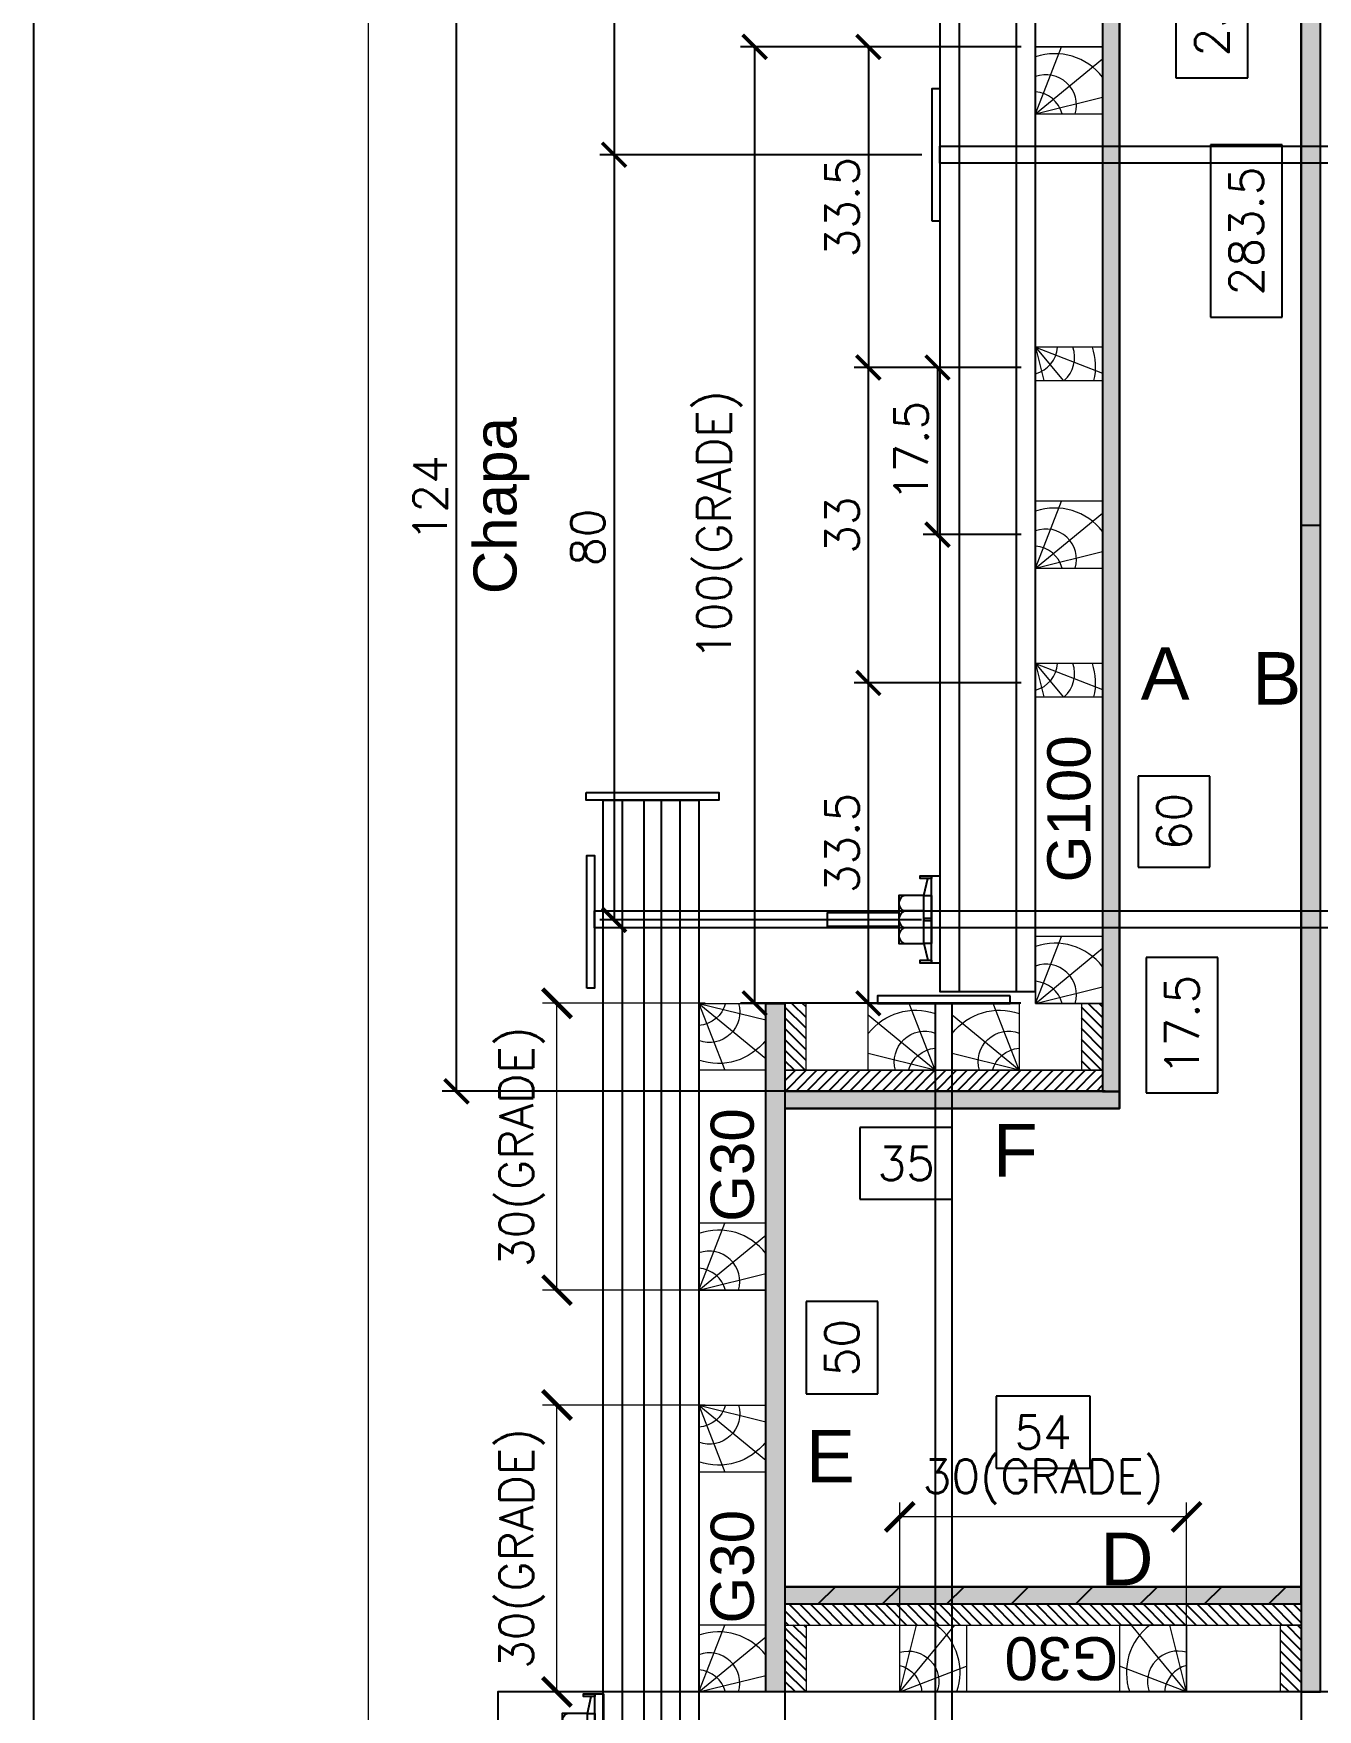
# Model space of a CAD drawing. Extents: x -23436 to 4767, y -4131 to 9755.
# Drawn here: x -17506.4 to -17237.8, y 5590 to 5940.5 of the extents above; entities that cross this region are included whole.
import ezdxf
from ezdxf.enums import TextEntityAlignment as Align

# ---------------------------------------------------------------- set-up
doc = ezdxf.new("R2010")
doc.units = 0
doc.header["$PDMODE"] = 2
doc.header["$PDSIZE"] = 10
doc.linetypes.add('CABLIN', pattern=[0.35, 0.25, -0.1])
doc.layers.get('0').update_dxf_attribs({"lineweight": 13})
doc.layers.get('Defpoints').update_dxf_attribs({"lineweight": 13})
for name, color, linetype in [('Barra de Ancoragem', 20, 'Continuous'), ('Cota', 4, 'Continuous'), ('Cota Seção (2x)', 4, 'Continuous'), ('Hachura', 252, 'CABLIN'), ('MB Logo', 254, 'Continuous'), ('MEIO_PONT', 93, 'Continuous'), ('Painéis', 30, 'Continuous'), ('Perfil Metálico', 224, 'Continuous'), ('Reaproveitamento', 252, 'Continuous'), ('TEXTO_GERAL', 7, 'Continuous')]:
    doc.layers.add(name, color=color, linetype=linetype)
doc.layers.add('FELIPE', color=2, linetype='Continuous', lineweight=13, plot=False)
for name, color, linetype, lineweight in [('FOLHA MB', 7, 'Continuous', 13), ('Madeira', 100, 'Continuous', 13), ('Sarr 2.2x7', 40, 'Continuous', 9), ('sarrafo', 93, 'Continuous', 13), ('Texto Seção', 7, 'Continuous', 15)]:
    doc.layers.add(name, color=color, linetype=linetype, lineweight=lineweight)
doc.layers.add('Laje_Perimetro', color=7, linetype='Continuous', plot=False)
doc.styles.add('ARIAL', font='arial.ttf', dxfattribs={"oblique": 15, "height": 25})
doc.styles.add('ROMANS', font='romans.shx')
doc.styles.add('SANSSERIF', font='sas_____.pfb')
doc.dimstyles.new('COTA SECAO', dxfattribs={"dimtxt": 7, "dimasz": 5, "dimexe": 3, "dimexo": 3, "dimgap": 2, "dimtad": 3, "dimdec": 1, "dimlfac": 0.5, "dimzin": 12, "dimdsep": 46, "dimtxsty": 'ROMANS', "dimblk": 'ARCHTICK', "dimcen": 0, "dimclrd": 4, "dimclre": 4, "dimclrt": 1, "dimadec": 1, "dimazin": 3, "dimtfac": 1, "dimtdec": 1, "dimtmove": 0, "dimatfit": 3, "dimldrblk": 'OBLIQUE', "dimfxl": 0, "dimtolj": 1, "dimtzin": 12, "dimarcsym": 0})
doc.dimstyles.new('Cota Seção interna', dxfattribs={"dimtxt": 7, "dimasz": 6, "dimexe": 0.18, "dimexo": 2, "dimgap": -4, "dimtad": 3, "dimdec": 1, "dimlfac": 0.5, "dimzin": 12, "dimdsep": 46, "dimtxsty": 'ROMANS', "dimblk": 'ARCHTICK', "dimcen": 0.09, "dimse1": 1, "dimse2": 1, "dimsd1": 1, "dimsd2": 1, "dimclrd": 180, "dimclre": 5, "dimclrt": 1, "dimadec": 0, "dimazin": 3, "dimtfac": 1, "dimtdec": 1, "dimtofl": 0, "dimtmove": 0, "dimatfit": 3, "dimldrblk": 'ARCHTICK', "dimfxl": 0, "dimtolj": 1, "dimtzin": 0, "dimarcsym": 0})
pattern_1 = [(135, (-40136.999, 15328.617), (-1.12253202, -1.12253202), [])]

# ---------------------------------------------------------------- blocks, each defined once
blk = doc.blocks.new('A$C169d8357')
at = {"layer": 'FOLHA MB', "color": 1}
for points in [[(0, 1199.94), (0, 149.94), (1485.02, 149.94), (1485.02, 1199.94)], [(70, 1169.94), (70, 179.94), (1455.02, 179.94), (1455.02, 1169.94)]]:
    blk.add_lwpolyline(points, close=True, dxfattribs=at)
blk = doc.blocks.new('*D1662')
at = {"layer": 'Cota', "color": 180, "lineweight": -2, "transparency": 16777216}
for p, q in [((-17329.79, 5675.33), (-17344.79, 5675.33)), ((-17344.79, 5675.33), (-17344.79, 5656)), ((-17329.79, 5656), (-17329.79, 5675.33)), ((-17344.79, 5656), (-17329.79, 5656))]:
    blk.add_line(p, q, dxfattribs=at)
at = {"layer": 'Defpoints', "color": 0, "transparency": 16777216}
for p in [(-17349.19, 5715.67), (-17325.79, 5715.67), (-17349.19, 5615.67)]:
    blk.add_point(p, dxfattribs=at)
at = {"layer": 'Cota', "color": 1, "transparency": 16777216, "insert": (-17337.29, 5665.67), "char_height": 7, "attachment_point": 5, "rotation": 90, "style": 'ROMANS'}
blk.add_mtext('\\A1;50', dxfattribs=at)
blk = doc.blocks.new('_ArchTick')
at = {"color": 0, "linetype": 'ByBlock', "const_width": 0.15}
blk.add_lwpolyline([(-0.5, -0.5), (0.5, 0.5)], dxfattribs=at)
blk = doc.blocks.new('*D1663')
at = {"layer": 'Cota', "color": 180, "lineweight": -2, "transparency": 16777216}
for p, q in [((-17245.19, 5917.17), (-17260.19, 5917.17)), ((-17260.19, 5917.17), (-17260.19, 5881.17)), ((-17245.19, 5881.17), (-17245.19, 5917.17)), ((-17260.19, 5881.17), (-17245.19, 5881.17))]:
    blk.add_line(p, q, dxfattribs=at)
at = {"layer": 'Defpoints', "color": 0, "transparency": 16777216}
for p in [(-17241.19, 6182.67), (-17241.19, 6182.67), (-17241.19, 5615.67)]:
    blk.add_point(p, dxfattribs=at)
at = {"layer": 'Cota', "color": 1, "transparency": 16777216, "insert": (-17252.69, 5899.17), "char_height": 7, "attachment_point": 5, "rotation": 90, "style": 'ROMANS'}
blk.add_mtext('\\A1;283.5', dxfattribs=at)
blk = doc.blocks.new('*D1665')
at = {"layer": 'Cota', "color": 180, "lineweight": -2, "transparency": 16777216}
for p, q in [((-17258.64, 5747.28), (-17273.64, 5747.28)), ((-17273.64, 5747.28), (-17273.64, 5718.95)), ((-17258.64, 5718.95), (-17258.64, 5747.28)), ((-17273.64, 5718.95), (-17258.64, 5718.95))]:
    blk.add_line(p, q, dxfattribs=at)
at = {"layer": 'Defpoints', "color": 0, "transparency": 16777216}
for p in [(-17282.79, 5750.57), (-17254.64, 5750.57), (-17282.79, 5715.67)]:
    blk.add_point(p, dxfattribs=at)
at = {"layer": 'Cota', "color": 1, "transparency": 16777216, "insert": (-17266.14, 5733.12), "char_height": 7, "attachment_point": 5, "rotation": 90, "style": 'ROMANS'}
blk.add_mtext('\\A1;17.5', dxfattribs=at)
blk = doc.blocks.new('*D1666')
at = {"layer": 'Cota', "color": 180, "lineweight": -2, "transparency": 16777216}
for p, q in [((-17252.41, 5967.17), (-17267.41, 5967.17)), ((-17267.41, 5967.17), (-17267.41, 5931.17)), ((-17252.41, 5931.17), (-17252.41, 5967.17)), ((-17267.41, 5931.17), (-17252.41, 5931.17))]:
    blk.add_line(p, q, dxfattribs=at)
at = {"layer": 'Defpoints', "color": 0, "transparency": 16777216}
for p in [(-17279.19, 6182.67), (-17248.41, 6182.67), (-17279.19, 5719.27)]:
    blk.add_point(p, dxfattribs=at)
at = {"layer": 'Cota', "color": 1, "transparency": 16777216, "insert": (-17259.91, 5949.17), "char_height": 7, "attachment_point": 5, "rotation": 90, "style": 'ROMANS'}
blk.add_mtext('\\A1;231.7', dxfattribs=at)
blk = doc.blocks.new('*D1667')
at = {"layer": 'Cota', "color": 180, "lineweight": -2, "transparency": 16777216}
for p, q in [((-17285.36, 5655.49), (-17305.02, 5655.49)), ((-17305.02, 5655.49), (-17305.02, 5640.49)), ((-17285.36, 5640.49), (-17285.36, 5655.49)), ((-17305.02, 5640.49), (-17285.36, 5640.49))]:
    blk.add_line(p, q, dxfattribs=at)
at = {"layer": 'Defpoints', "color": 0, "transparency": 16777216}
for p in [(-17349.19, 5636.49), (-17349.19, 5615.67), (-17241.19, 5615.67)]:
    blk.add_point(p, dxfattribs=at)
at = {"layer": 'Cota', "color": 1, "transparency": 16777216, "insert": (-17295.19, 5647.99), "char_height": 7, "attachment_point": 5, "style": 'ROMANS'}
blk.add_mtext('\\A1;54', dxfattribs=at)
blk = doc.blocks.new('*D1668')
at = {"layer": 'Cota Seção (2x)', "color": 4, "lineweight": -2, "transparency": 16777216}
for p, q in [((-17349.19, 5609.07), (-17349.19, 5538.39)), ((-17316.79, 5547.07), (-17316.79, 5538.39)), ((-17349.19, 5541.39), (-17316.79, 5541.39))]:
    blk.add_line(p, q, dxfattribs=at)
at = {"layer": 'Defpoints', "color": 0, "transparency": 16777216}
for p in [(-17349.19, 5612.07), (-17316.79, 5550.07), (-17316.79, 5541.39)]:
    blk.add_point(p, dxfattribs=at)
at = {"layer": 'Cota Seção (2x)', "color": 4, "lineweight": -2, "transparency": 16777216, "xscale": 5, "yscale": 5, "zscale": 5, "rotation": 180}
blk.add_blockref('_ArchTick', (-17349.19, 5541.39), dxfattribs=at)
at = {"layer": 'Cota Seção (2x)', "color": 4, "lineweight": -2, "transparency": 16777216, "xscale": 5, "yscale": 5, "zscale": 5}
blk.add_blockref('_ArchTick', (-17316.79, 5541.39), dxfattribs=at)
at = {"layer": 'Cota Seção (2x)', "color": 1, "transparency": 16777216, "insert": (-17332.99, 5546.89), "char_height": 7, "attachment_point": 5, "style": 'ROMANS'}
blk.add_mtext('\\A1;16.2', dxfattribs=at)
blk = doc.blocks.new('_OBLIQUE')
at = {"color": 0, "linetype": 'ByBlock', "lineweight": -2}
for p, q in [((0, 0), (-1, 0)), ((-0.5, -0.5), (0.5, 0.5))]:
    blk.add_line(p, q, dxfattribs=at)
blk = doc.blocks.new('*D1669')
at = {"layer": 'Cota Seção (2x)', "color": 4, "lineweight": -2, "transparency": 16777216}
for p, q in [((-17241.19, 5609.07), (-17241.19, 5538.39)), ((-17316.79, 5547.07), (-17316.79, 5538.39)), ((-17316.79, 5541.39), (-17241.19, 5541.39))]:
    blk.add_line(p, q, dxfattribs=at)
at = {"layer": 'Defpoints', "color": 0, "transparency": 16777216}
for p in [(-17241.19, 5612.07), (-17316.79, 5550.07), (-17241.19, 5541.39)]:
    blk.add_point(p, dxfattribs=at)
at = {"layer": 'Cota Seção (2x)', "color": 4, "lineweight": -2, "transparency": 16777216, "xscale": 5, "yscale": 5, "zscale": 5, "rotation": 180}
blk.add_blockref('_ArchTick', (-17316.79, 5541.39), dxfattribs=at)
at = {"layer": 'Cota Seção (2x)', "color": 4, "lineweight": -2, "transparency": 16777216, "xscale": 5, "yscale": 5, "zscale": 5}
blk.add_blockref('_ArchTick', (-17241.19, 5541.39), dxfattribs=at)
at = {"layer": 'Cota Seção (2x)', "color": 1, "transparency": 16777216, "insert": (-17278.99, 5546.89), "char_height": 7, "attachment_point": 5, "style": 'ROMANS'}
blk.add_mtext('\\A1;37.8', dxfattribs=at)
blk = doc.blocks.new('PONTALETE')
at = {"layer": 'Madeira'}
for q in [(2.71, 7), (7, 5.76), (7, 1.74)]:
    blk.add_line((0, 0), q, dxfattribs=at)
blk.add_lwpolyline([(0, 0), (7, 0), (7, 7), (0, 7)], close=True, dxfattribs=at)
for centre, radius, start, end in [((2.04, 0.06), 6.23, 37.2818, 109.0913), ((1.09, 0.9), 3.19, 343.603, 109.9847), ((-0.21, -0.78), 3.09, 14.6322, 86.0383)]:
    blk.add_arc(centre, radius, start, end, dxfattribs=at)
blk = doc.blocks.new('ERTYERTYUYTURTYUTRYU')
at = {"layer": 'Barra de Ancoragem'}
for p, q in [((8963.33, 10873.8), (8963.33, 10855.54)), ((8964.88, 10869.68), (8964.1, 10873.21)), ((8985.14, 10863.2), (8985.14, 10866.14)), ((8964.88, 10859.66), (8964.1, 10856.13))]:
    blk.add_line(p, q, dxfattribs=at)
at = {"layer": 'Barra de Ancoragem', "flags": 128}
for points in [[(8961.54, 10855.54), (8961.54, 10873.8), (8963.33, 10873.8), (8963.33, 10855.54)], [(8963.33, 10873.8), (8965.7, 10873.8), (8965.7, 10873.21), (8963.33, 10873.21)], [(8963.33, 10869.68), (8964.88, 10869.68), (8964.88, 10859.66), (8963.33, 10859.66)], [(8963.33, 10856.13), (8965.7, 10856.13), (8965.7, 10855.54), (8963.33, 10855.54)]]:
    blk.add_lwpolyline(points, close=True, dxfattribs=at)
for points in [[(8964.88, 10859.66), (8970.14, 10859.66), (8970.14, 10869.68), (8964.88, 10869.68)], [(8964.88, 10864.37), (8963.33, 10864.37), (8963.33, 10864.96), (8964.88, 10864.96), (8964.88, 10864.37), (8964.88, 10864.96)], [(8985.14, 10863.2), (8970.14, 10863.2), (8970.14, 10866.14), (8985.14, 10866.14)]]:
    blk.add_lwpolyline(points, dxfattribs=at)
for points in [[(8964.88, 10866.44), (8968.96, 10866.44, 0.729796), (8968.96, 10869.68, 0.729796)], [(8964.88, 10862.9), (8968.96, 10862.9, 0.666667), (8968.96, 10866.44, 0.666667)]]:
    blk.add_lwpolyline(points, format="xyb", dxfattribs=at)
at = {"layer": 'Barra de Ancoragem'}
blk.add_arc((8968.44, 10861.28), 1.7, 287.7564, 72.2436, dxfattribs=at)
blk = doc.blocks.new('*D1671')
at = {"layer": 'Cota', "color": 180, "lineweight": -2, "transparency": 16777216}
for p, q in [((-17260.33, 5785.17), (-17275.33, 5785.17)), ((-17275.33, 5785.17), (-17275.33, 5766.17)), ((-17260.33, 5766.17), (-17260.33, 5785.17)), ((-17275.33, 5766.17), (-17260.33, 5766.17))]:
    blk.add_line(p, q, dxfattribs=at)
at = {"layer": 'Defpoints', "color": 0, "transparency": 16777216}
for p in [(-17279.19, 5835.67), (-17256.33, 5835.67), (-17279.19, 5715.67)]:
    blk.add_point(p, dxfattribs=at)
at = {"layer": 'Cota', "color": 1, "transparency": 16777216, "insert": (-17267.83, 5775.67), "char_height": 7, "attachment_point": 5, "rotation": 90, "style": 'ROMANS'}
blk.add_mtext('\\A1;60', dxfattribs=at)
blk = doc.blocks.new('*D1673')
at = {"layer": 'Cota Seção (2x)', "color": 4, "lineweight": -2, "transparency": 16777216}
for p, q in [((-17320.59, 6044.67), (-17387.94, 6044.67)), ((-17384.94, 6044.67), (-17384.94, 5915.11)), ((-17320.59, 5915.11), (-17387.94, 5915.11))]:
    blk.add_line(p, q, dxfattribs=at)
at = {"layer": 'Defpoints', "color": 0, "transparency": 16777216}
for p in [(-17317.59, 6044.67), (-17384.94, 5915.11), (-17317.59, 5915.11)]:
    blk.add_point(p, dxfattribs=at)
at = {"layer": 'Cota Seção (2x)', "color": 4, "lineweight": -2, "transparency": 16777216, "xscale": 5, "yscale": 5, "zscale": 5}
for p, rotation in [((-17384.94, 6044.67), 90), ((-17384.94, 5915.11), 270)]:
    blk.add_blockref('_ArchTick', p, dxfattribs=dict(at, rotation=rotation))
at = {"layer": 'Cota Seção (2x)', "color": 1, "transparency": 16777216, "insert": (-17390.44, 5979.89), "char_height": 7, "attachment_point": 5, "rotation": 90, "style": 'ROMANS'}
blk.add_mtext('\\A1;64.8', dxfattribs=at)
blk = doc.blocks.new('*D1674')
at = {"layer": 'Cota Seção (2x)', "color": 4, "lineweight": -2, "transparency": 16777216}
for p, q in [((-17320.59, 5915.11), (-17387.94, 5915.11)), ((-17384.94, 5915.11), (-17384.94, 5755.11)), ((-17320.66, 5755.11), (-17387.94, 5755.11))]:
    blk.add_line(p, q, dxfattribs=at)
at = {"layer": 'Defpoints', "color": 0, "transparency": 16777216}
for p in [(-17317.59, 5915.11), (-17384.94, 5755.11), (-17317.66, 5755.11)]:
    blk.add_point(p, dxfattribs=at)
at = {"layer": 'Cota Seção (2x)', "color": 4, "lineweight": -2, "transparency": 16777216, "xscale": 5, "yscale": 5, "zscale": 5}
for p, rotation in [((-17384.94, 5915.11), 90), ((-17384.94, 5755.11), 270)]:
    blk.add_blockref('_ArchTick', p, dxfattribs=dict(at, rotation=rotation))
at = {"layer": 'Cota Seção (2x)', "color": 1, "transparency": 16777216, "insert": (-17390.44, 5835.11), "char_height": 7, "attachment_point": 5, "rotation": 90, "style": 'ROMANS'}
blk.add_mtext('\\A1;80', dxfattribs=at)
blk = doc.blocks.new('*D1675')
at = {"layer": 'Cota', "color": 180, "lineweight": -2, "transparency": 16777216}
for p, q in [((-17314.19, 5711.69), (-17333.52, 5711.69)), ((-17333.52, 5711.69), (-17333.52, 5696.69)), ((-17314.19, 5696.69), (-17314.19, 5711.69)), ((-17333.52, 5696.69), (-17314.19, 5696.69))]:
    blk.add_line(p, q, dxfattribs=at)
at = {"layer": 'Defpoints', "color": 0, "transparency": 16777216}
for p in [(-17349.19, 5719.27), (-17279.19, 5719.27), (-17279.19, 5692.69)]:
    blk.add_point(p, dxfattribs=at)
at = {"layer": 'Cota', "color": 1, "transparency": 16777216, "insert": (-17323.86, 5704.19), "char_height": 7, "attachment_point": 5, "style": 'ROMANS'}
blk.add_mtext('\\A1;35', dxfattribs=at)
blk = doc.blocks.new('MEIO PONTALETE')
at = {"layer": 'Madeira'}
for q in [(2.71, 7), (3.5, 2.88), (3.5, 0.87)]:
    blk.add_line((0, 0), q, dxfattribs=at)
blk.add_lwpolyline([(0, 0), (3.5, 0), (3.5, 7), (0, 7)], close=True, dxfattribs=at)
for centre, radius, start, end in [((2.04, 0.06), 6.23, 76.4499, 109.0913), ((1.09, 0.9), 3.19, 40.9063, 109.9847), ((-0.21, -0.78), 3.09, 14.6322, 86.0383)]:
    blk.add_arc(centre, radius, start, end, dxfattribs=at)
blk = doc.blocks.new('*D1150')
at = {"layer": 'Cota Seção (2x)', "color": 4, "lineweight": -2, "transparency": 16777216}
for p, q in [((-17299.81, 5804.67), (-17334.75, 5804.67)), ((-17331.75, 5737.67), (-17331.75, 5804.67)), ((-17299.84, 5737.67), (-17334.75, 5737.67))]:
    blk.add_line(p, q, dxfattribs=at)
at = {"layer": 'Defpoints', "color": 0, "transparency": 16777216}
for p in [(-17331.75, 5804.67), (-17296.81, 5804.67), (-17296.84, 5737.67)]:
    blk.add_point(p, dxfattribs=at)
at = {"layer": 'Cota Seção (2x)', "color": 4, "lineweight": -2, "transparency": 16777216, "xscale": 5, "yscale": 5, "zscale": 5}
for p, rotation in [((-17331.75, 5804.67), 90), ((-17331.75, 5737.67), 270)]:
    blk.add_blockref('_ArchTick', p, dxfattribs=dict(at, rotation=rotation))
at = {"layer": 'Cota Seção (2x)', "color": 1, "transparency": 16777216, "insert": (-17337.25, 5771.17), "char_height": 7, "attachment_point": 5, "rotation": 90, "style": 'ROMANS'}
blk.add_mtext('\\A1;33.5', dxfattribs=at)
blk = doc.blocks.new('*D1151')
at = {"layer": 'Cota Seção (2x)', "color": 4, "lineweight": -2, "transparency": 16777216}
for p, q in [((-17299.84, 5937.67), (-17334.75, 5937.67)), ((-17331.75, 5937.67), (-17331.75, 5870.62)), ((-17299.82, 5870.62), (-17334.75, 5870.62))]:
    blk.add_line(p, q, dxfattribs=at)
at = {"layer": 'Defpoints', "color": 0, "transparency": 16777216}
for p in [(-17296.84, 5937.67), (-17331.75, 5870.62), (-17296.82, 5870.62)]:
    blk.add_point(p, dxfattribs=at)
at = {"layer": 'Cota Seção (2x)', "color": 4, "lineweight": -2, "transparency": 16777216, "xscale": 5, "yscale": 5, "zscale": 5}
for p, rotation in [((-17331.75, 5937.67), 90), ((-17331.75, 5870.62), 270)]:
    blk.add_blockref('_ArchTick', p, dxfattribs=dict(at, rotation=rotation))
at = {"layer": 'Cota Seção (2x)', "color": 1, "transparency": 16777216, "insert": (-17337.25, 5904.14), "char_height": 7, "attachment_point": 5, "rotation": 90, "style": 'ROMANS'}
blk.add_mtext('\\A1;33.5', dxfattribs=at)
blk = doc.blocks.new('*D1152')
at = {"layer": 'Cota Seção (2x)', "color": 4, "lineweight": -2, "transparency": 16777216}
for p, q in [((-17299.82, 5870.62), (-17334.75, 5870.62)), ((-17331.75, 5804.67), (-17331.75, 5870.62)), ((-17299.84, 5804.67), (-17334.75, 5804.67))]:
    blk.add_line(p, q, dxfattribs=at)
at = {"layer": 'Defpoints', "color": 0, "transparency": 16777216}
for p in [(-17331.75, 5870.62), (-17296.82, 5870.62), (-17296.84, 5804.67)]:
    blk.add_point(p, dxfattribs=at)
at = {"layer": 'Cota Seção (2x)', "color": 4, "lineweight": -2, "transparency": 16777216, "xscale": 5, "yscale": 5, "zscale": 5}
for p, rotation in [((-17331.75, 5870.62), 90), ((-17331.75, 5804.67), 270)]:
    blk.add_blockref('_ArchTick', p, dxfattribs=dict(at, rotation=rotation))
at = {"layer": 'Cota Seção (2x)', "color": 1, "transparency": 16777216, "insert": (-17337.25, 5837.64), "char_height": 7, "attachment_point": 5, "rotation": 90, "style": 'ROMANS'}
blk.add_mtext('\\A1;33', dxfattribs=at)
blk = doc.blocks.new('*D1153')
at = {"layer": 'Cota Seção (2x)', "color": 4, "lineweight": -2, "transparency": 16777216}
for p, q in [((-17299.79, 5937.67), (-17358.53, 5937.67)), ((-17355.53, 5737.67), (-17355.53, 5937.67)), ((-17299.84, 5737.67), (-17358.53, 5737.67))]:
    blk.add_line(p, q, dxfattribs=at)
at = {"layer": 'Defpoints', "color": 0, "transparency": 16777216}
for p in [(-17355.53, 5937.67), (-17296.79, 5937.67), (-17296.84, 5737.67)]:
    blk.add_point(p, dxfattribs=at)
at = {"layer": 'Cota Seção (2x)', "color": 4, "lineweight": -2, "transparency": 16777216, "xscale": 5, "yscale": 5, "zscale": 5}
for p, rotation in [((-17355.53, 5937.67), 90), ((-17355.53, 5737.67), 270)]:
    blk.add_blockref('_ArchTick', p, dxfattribs=dict(at, rotation=rotation))
at = {"layer": 'Cota Seção (2x)', "color": 1, "transparency": 16777216, "insert": (-17362.86, 5837.67), "char_height": 7, "attachment_point": 5, "rotation": 90, "style": 'ROMANS'}
blk.add_mtext('\\A1;100(GRADE)', dxfattribs=at)
blk = doc.blocks.new('*D1154')
at = {"layer": 'Cota Seção (2x)', "color": 4, "lineweight": -2, "transparency": 16777216}
for p, q in [((-17299.82, 5870.62), (-17320.29, 5870.62)), ((-17317.29, 5870.62), (-17317.29, 5835.67)), ((-17299.79, 5835.67), (-17320.29, 5835.67))]:
    blk.add_line(p, q, dxfattribs=at)
at = {"layer": 'Defpoints', "color": 0, "transparency": 16777216}
for p in [(-17296.82, 5870.62), (-17317.29, 5835.67), (-17296.79, 5835.67)]:
    blk.add_point(p, dxfattribs=at)
at = {"layer": 'Cota Seção (2x)', "color": 4, "lineweight": -2, "transparency": 16777216, "xscale": 5, "yscale": 5, "zscale": 5}
for p, rotation in [((-17317.29, 5870.62), 90), ((-17317.29, 5835.67), 270)]:
    blk.add_blockref('_ArchTick', p, dxfattribs=dict(at, rotation=rotation))
at = {"layer": 'Cota Seção (2x)', "color": 1, "transparency": 16777216, "insert": (-17322.79, 5853.14), "char_height": 7, "attachment_point": 5, "rotation": 90, "style": 'ROMANS'}
blk.add_mtext('\\A1;17.5', dxfattribs=at)
blk = doc.blocks.new('*D1160')
at = {"layer": 'Cota Seção (2x)', "color": 4, "lineweight": -2, "transparency": 16777216}
for p, q in [((-17282.19, 5967.27), (-17420.91, 5967.27)), ((-17417.91, 5719.27), (-17417.91, 5967.27)), ((-17282.19, 5719.27), (-17420.91, 5719.27))]:
    blk.add_line(p, q, dxfattribs=at)
at = {"layer": 'Defpoints', "color": 0, "transparency": 16777216}
for p in [(-17417.91, 5967.27), (-17279.19, 5967.27), (-17279.19, 5719.27)]:
    blk.add_point(p, dxfattribs=at)
at = {"layer": 'Cota Seção (2x)', "color": 4, "lineweight": -2, "transparency": 16777216, "xscale": 5, "yscale": 5, "zscale": 5}
for p, rotation in [((-17417.91, 5967.27), 90), ((-17417.91, 5719.27), 270)]:
    blk.add_blockref('_ArchTick', p, dxfattribs=dict(at, rotation=rotation))
at = {"layer": 'Cota Seção (2x)', "color": 1, "transparency": 16777216, "insert": (-17423.41, 5843.27), "char_height": 7, "attachment_point": 5, "rotation": 90, "style": 'ROMANS'}
blk.add_mtext('\\A1;124', dxfattribs=at)
blk = doc.blocks.new('*D1038')
at = {"layer": 'Cota Seção (2x)', "color": 4, "lineweight": 5, "transparency": 16777216}
for p, q in [((-17365.86, 5737.67), (-17399.88, 5737.67)), ((-17396.88, 5677.67), (-17396.88, 5737.67)), ((-17365.86, 5677.67), (-17399.88, 5677.67))]:
    blk.add_line(p, q, dxfattribs=at)
at = {"layer": 'Defpoints', "color": 0, "transparency": 16777216}
for p in [(-17396.88, 5737.67), (-17362.86, 5737.67), (-17362.86, 5677.67)]:
    blk.add_point(p, dxfattribs=at)
at = {"layer": 'Cota Seção (2x)', "color": 4, "lineweight": 5, "transparency": 16777216, "xscale": 6, "yscale": 6, "zscale": 6}
for p, rotation in [((-17396.88, 5737.67), 90), ((-17396.88, 5677.67), 270)]:
    blk.add_blockref('_ArchTick', p, dxfattribs=dict(at, rotation=rotation))
at = {"layer": 'Cota Seção (2x)', "color": 1, "transparency": 16777216, "insert": (-17404.21, 5707.67), "char_height": 7, "attachment_point": 5, "rotation": 90, "style": 'ROMANS'}
blk.add_mtext('\\A1;30(GRADE)', dxfattribs=at)
blk = doc.blocks.new('*D1039')
at = {"layer": 'Cota Seção (2x)', "color": 4, "lineweight": 5, "transparency": 16777216}
for p, q in [((-17365.86, 5653.67), (-17399.88, 5653.67)), ((-17396.88, 5593.67), (-17396.88, 5653.67)), ((-17365.86, 5593.67), (-17399.88, 5593.67))]:
    blk.add_line(p, q, dxfattribs=at)
at = {"layer": 'Defpoints', "color": 0, "transparency": 16777216}
for p in [(-17396.88, 5653.67), (-17362.86, 5653.67), (-17362.86, 5593.67)]:
    blk.add_point(p, dxfattribs=at)
at = {"layer": 'Cota Seção (2x)', "color": 4, "lineweight": 5, "transparency": 16777216, "xscale": 6, "yscale": 6, "zscale": 6}
for p, rotation in [((-17396.88, 5653.67), 90), ((-17396.88, 5593.67), 270)]:
    blk.add_blockref('_ArchTick', p, dxfattribs=dict(at, rotation=rotation))
at = {"layer": 'Cota Seção (2x)', "color": 1, "transparency": 16777216, "insert": (-17404.21, 5623.67), "char_height": 7, "attachment_point": 5, "rotation": 90, "style": 'ROMANS'}
blk.add_mtext('\\A1;30(GRADE)', dxfattribs=at)
blk = doc.blocks.new('*D1040')
at = {"layer": 'Cota Seção (2x)', "color": 4, "lineweight": 5, "transparency": 16777216}
for p, q in [((-17325.19, 5601), (-17325.19, 5633.27)), ((-17265.19, 5601), (-17265.19, 5633.27)), ((-17265.19, 5630.27), (-17325.19, 5630.27))]:
    blk.add_line(p, q, dxfattribs=at)
at = {"layer": 'Defpoints', "color": 0, "transparency": 16777216}
for p in [(-17325.19, 5630.27), (-17325.19, 5598), (-17265.19, 5598)]:
    blk.add_point(p, dxfattribs=at)
at = {"layer": 'Cota Seção (2x)', "color": 4, "lineweight": 5, "transparency": 16777216, "xscale": 6, "yscale": 6, "zscale": 6, "rotation": 180}
blk.add_blockref('_ArchTick', (-17325.19, 5630.27), dxfattribs=at)
at = {"layer": 'Cota Seção (2x)', "color": 4, "lineweight": 5, "transparency": 16777216, "xscale": 6, "yscale": 6, "zscale": 6}
blk.add_blockref('_ArchTick', (-17265.19, 5630.27), dxfattribs=at)
at = {"layer": 'Cota Seção (2x)', "color": 1, "transparency": 16777216, "insert": (-17295.19, 5637.6), "char_height": 7, "attachment_point": 5, "style": 'ROMANS'}
blk.add_mtext('\\A1;30(GRADE)', dxfattribs=at)

msp = doc.modelspace()

# ---------------------------------------------------------------- hatches: boundary and pattern name
at = {"layer": 'Hachura'}
h = msp.add_hatch(color=256, dxfattribs=at)
h.dxf.hatch_style = 1
h.paths.add_polyline_path([(-17279.191, 5719.265), (-17279.191, 6204.665), (-17282.791, 6204.665), (-17282.791, 5719.265)])
h = msp.add_hatch(color=256, dxfattribs=at)
h.dxf.hatch_style = 1
h.paths.add_polyline_path([(-17241.191, 5593.665), (-17237.191, 5593.665), (-17237.191, 6204.665), (-17241.191, 6204.665)])
h = msp.add_hatch(color=256, dxfattribs=at)
h.dxf.hatch_style = 1
h.paths.add_polyline_path([(-17349.191, 5593.665), (-17353.191, 5593.665), (-17353.191, 5737.665), (-17349.191, 5737.665)])
h = msp.add_hatch(dxfattribs=at)
h.set_pattern_fill('ANSI31', color=256, scale=0.5, angle=90, style=0)
h.set_pattern_definition([(135, (-40206.999, 14861.617), (-1.12253202, -1.12253202), [])])
h.paths.add_polyline_path([(-17344.791, 5723.665), (-17349.191, 5723.665), (-17349.191, 5737.665), (-17344.791, 5737.665)])
h = msp.add_hatch(dxfattribs=at)
h.set_pattern_fill('ANSI31', color=256, scale=0.5, angle=90, style=0)
h.set_pattern_definition([(135, (-40144.999, 14861.617), (-1.12253202, -1.12253202), [])])
h.paths.add_polyline_path([(-17282.791, 5723.665), (-17287.191, 5723.665), (-17287.191, 5737.665), (-17282.791, 5737.665)])
h = msp.add_hatch(dxfattribs=at)
h.set_pattern_fill('ANSI31', color=256, scale=0.5, angle=180, style=0)
h.set_pattern_definition([(225, (-26449.1426, -17172.143), (1.12253202, -1.12253202), [])])
h.paths.add_polyline_path([(-17349.191, 5719.265), (-17349.191, 5723.665), (-17282.791, 5723.665), (-17282.791, 5719.265)])
h = msp.add_hatch(color=256, dxfattribs=at)
h.dxf.hatch_style = 1
h.paths.add_polyline_path([(-17349.191, 5715.665), (-17279.191, 5715.665), (-17279.191, 5719.265), (-17349.191, 5719.265)])
h = msp.add_hatch(color=256, dxfattribs=at)
h.dxf.hatch_style = 1
h.paths.add_polyline_path([(-17241.191, 5612.065), (-17241.191, 5615.665), (-17349.191, 5615.665), (-17349.191, 5612.065)])
h = msp.add_hatch(dxfattribs=at)
h.set_pattern_fill('ANSI31', color=256, scale=0.5, angle=90, style=0)
h.set_pattern_definition([(135, (-8683.401, 16739.568), (-1.12253202, -1.12253202), [])])
h.paths.add_polyline_path([(-17349.191, 5607.665), (-17349.191, 5612.065), (-17241.191, 5612.065), (-17241.191, 5607.665)])
h = msp.add_hatch(dxfattribs=at)
h.set_pattern_fill('ANSI31', color=256, scale=0.5, angle=90, style=0)
h.set_pattern_definition(pattern_1)
h.paths.add_polyline_path([(-17344.791, 5607.665), (-17349.191, 5607.665), (-17349.191, 5593.665), (-17344.791, 5593.665)])
h = msp.add_hatch(dxfattribs=at)
h.set_pattern_fill('ANSI31', color=256, scale=0.5, angle=90, style=0)
h.set_pattern_definition(pattern_1)
h.paths.add_polyline_path([(-17245.591, 5607.665), (-17241.191, 5607.665), (-17241.191, 5593.665), (-17245.591, 5593.665)])
at = {"layer": 'Reaproveitamento'}
h = msp.add_hatch(dxfattribs=at)
h.set_pattern_fill('ANSI31', color=256, scale=3, style=0)
h.set_pattern_definition([(45, (-1585.02, 3467.159), (-6.735192, 6.735192), [])])
h.paths.add_polyline_path([(-17241.191, 5612.065), (-17241.191, 5615.665), (-17349.191, 5615.665), (-17349.191, 5612.065)])

# ---------------------------------------------------------------- linework, layer by layer
at = {"layer": 'Barra de Ancoragem', "flags": 128}
for points in [[(-17318.391, 5901.237), (-17318.391, 5928.974), (-17316.791, 5928.974), (-17316.791, 5901.237)], [(-17316.791, 5916.881), (-17203.191, 5916.881), (-17203.191, 5913.33), (-17316.791, 5913.33)], [(-17375.121, 5780.168), (-17375.121, 5564.234), (-17378.672, 5564.234), (-17378.672, 5780.168)], [(-17390.611, 5740.858), (-17390.611, 5768.594), (-17389.011, 5768.594), (-17389.011, 5740.858)], [(-17389.011, 5756.986), (-17203.191, 5756.986), (-17203.191, 5753.435), (-17389.011, 5753.435)], [(-17302.122, 5739.265), (-17329.859, 5739.265), (-17329.859, 5737.665), (-17302.122, 5737.665)], [(-17317.766, 5737.665), (-17317.766, 5573.665), (-17314.215, 5573.665), (-17314.215, 5737.665)]]:
    msp.add_lwpolyline(points, close=True, dxfattribs=at)
at = {"layer": 'Cota', "color": 2}
msp.add_lwpolyline([(-17241.191, 6182.665), (-17279.191, 6182.665), (-17279.191, 5715.665), (-17349.191, 5715.665), (-17349.191, 5615.665), (-17241.191, 5615.665)], close=True, dxfattribs=at)
at = {"layer": 'Cota Seção (2x)', "flags": 128}
msp.add_lwpolyline([(-17390.765, 5781.768), (-17363.028, 5781.768), (-17363.028, 5780.168), (-17390.765, 5780.168)], close=True, dxfattribs=at)
at = {"layer": 'FELIPE'}
msp.add_line((-17282.791, 5748.595), (-17282.791, 5752.147), dxfattribs=at)
at = {"layer": 'Laje_Perimetro'}
msp.add_lwpolyline([(-16021.356, 6282.259), (-17506.377, 6282.259), (-17506.377, 5232.259), (-16021.356, 5232.259)], close=True, dxfattribs=at)
at = {"layer": 'Madeira'}
for points in [[(-17282.791, 5737.665), (-17296.791, 5737.665), (-17296.791, 5937.665), (-17282.791, 5937.665)], [(-17353.191, 5677.665), (-17367.191, 5677.665), (-17367.191, 5737.665), (-17353.191, 5737.665)], [(-17353.191, 5593.665), (-17367.191, 5593.665), (-17367.191, 5653.665), (-17353.191, 5653.665)], [(-17265.191, 5607.665), (-17265.191, 5593.665), (-17325.191, 5593.665), (-17325.191, 5607.665)]]:
    msp.add_lwpolyline(points, close=True, dxfattribs=at)
at = {"layer": 'Painéis', "color": 32, "true_color": 0xcd6928}
msp.add_line((-17241.191, 5837.665), (-17237.191, 5837.665), dxfattribs=at)
for points in [[(-17279.191, 5719.265), (-17279.191, 6204.665), (-17282.791, 6204.665), (-17282.791, 5719.265)], [(-17241.191, 5593.665), (-17237.191, 5593.665), (-17237.191, 6204.665), (-17241.191, 6204.665)], [(-17349.191, 5593.665), (-17353.191, 5593.665), (-17353.191, 5737.665), (-17349.191, 5737.665)], [(-17349.191, 5715.665), (-17279.191, 5715.665), (-17279.191, 5719.265), (-17349.191, 5719.265)], [(-17241.191, 5612.065), (-17241.191, 5615.665), (-17349.191, 5615.665), (-17349.191, 5612.065)]]:
    msp.add_lwpolyline(points, close=True, dxfattribs=at)
at = {"layer": 'Perfil Metálico'}
for points in [[(-17296.791, 6227.028), (-17316.791, 6227.028), (-17316.791, 5740.168), (-17296.791, 5740.168)], [(-17312.791, 5740.168), (-17300.791, 5740.168), (-17300.791, 6227.028), (-17312.791, 6227.028)], [(-17387.191, 5780.168), (-17367.191, 5780.168), (-17367.191, 5566.738), (-17387.191, 5566.738)], [(-17371.191, 5566.738), (-17383.191, 5566.738), (-17383.191, 5780.168), (-17371.191, 5780.168)], [(-17188.112, 5573.665), (-17188.112, 5593.665), (-17409.265, 5593.665), (-17409.265, 5573.665)]]:
    msp.add_lwpolyline(points, close=True, dxfattribs=at)
at = {"layer": 'Sarr 2.2x7'}
for points in [[(-17282.791, 5723.665), (-17282.791, 5737.665), (-17287.191, 5737.665), (-17287.191, 5723.665)], [(-17282.791, 5723.665), (-17282.791, 5719.265), (-17349.191, 5719.265), (-17349.191, 5723.665)]]:
    msp.add_lwpolyline(points, close=True, dxfattribs=at)
at = {"layer": 'sarrafo'}
for points in [[(-17349.191, 5737.665), (-17349.191, 5723.665), (-17344.791, 5723.665), (-17344.791, 5737.665)], [(-17282.791, 5723.665), (-17349.191, 5723.665), (-17349.191, 5719.265), (-17282.791, 5719.265)], [(-17241.191, 5612.065), (-17349.191, 5612.065), (-17349.191, 5607.665), (-17241.191, 5607.665)], [(-17241.191, 5612.065), (-17349.191, 5612.065), (-17349.191, 5607.665), (-17241.191, 5607.665)], [(-17349.191, 5593.665), (-17349.191, 5607.665), (-17344.791, 5607.665), (-17344.791, 5593.665)], [(-17241.191, 5593.665), (-17241.191, 5607.665), (-17245.591, 5607.665), (-17245.591, 5593.665)]]:
    msp.add_lwpolyline(points, close=True, dxfattribs=at)

# ---------------------------------------------------------------- block references
at = {"rotation": 180}
for p in [(-8355.246, 16619.879), (-8425.646, 16448.834)]:
    msp.add_blockref('ERTYERTYUYTURTYUTRYU', p, dxfattribs=at)
at = {"layer": 'Madeira', "xscale": 2, "yscale": 2, "zscale": 2}
for p in [(-17296.791, 5923.665), (-17296.791, 5828.665), (-17296.791, 5737.665), (-17367.191, 5677.665), (-17367.191, 5593.665)]:
    msp.add_blockref('PONTALETE', p, dxfattribs=at)
at = {"layer": 'Madeira'}
for name, p, xscale, yscale, zscale, rotation in [('MEIO PONTALETE', (-17296.791, 5874.89), 1.999999997962732, 1.999999997962732, 1.999999997962732, 269.9999999999999), ('MEIO PONTALETE', (-17296.791, 5808.732), 1.999999997962732, 1.999999997962732, 1.999999997962732, 269.9999999999999), ('PONTALETE', (-17367.191, 5737.665), -2, 2, 2, 180), ('PONTALETE', (-17367.191, 5653.665), -2, 2, 2, 180), ('PONTALETE', (-17325.191, 5593.665), -2, 2, 2, 270), ('PONTALETE', (-17265.191, 5593.665), 2, 2, 2, 90)]:
    msp.add_blockref(name, p, dxfattribs=dict(at, xscale=xscale, yscale=yscale, zscale=zscale, rotation=rotation))
at = {"layer": 'MB Logo'}
msp.add_blockref('A$C169d8357', (-17506.377, 5082.321), dxfattribs=at)
at = {"layer": 'MEIO_PONT', "xscale": -2, "yscale": 2, "zscale": 2}
for p in [(-17317.766, 5723.665), (-17300.215, 5723.665)]:
    msp.add_blockref('PONTALETE', p, dxfattribs=at)

# ---------------------------------------------------------------- texts
at = {"layer": 'Texto Seção', "color": 0, "linetype": 'Continuous', "style": 'SANSSERIF'}
for s, rotation, p in [('G100', 90, (-17289.827, 5762.955)), ('G30', 90, (-17360.227, 5691.979)), ('G30', 90, (-17360.227, 5607.979)), ('G30', 180, (-17279.505, 5600.629))]:
    msp.add_text(s, height=9, rotation=rotation, dxfattribs=at).set_placement(p, align=Align.MIDDLE_LEFT)
at = {"layer": 'TEXTO_GERAL', "color": 0, "linetype": 'Continuous', "style": 'SANSSERIF'}
msp.add_text('Chapa', height=9, rotation=90, dxfattribs=at).set_placement((-17409.848, 5823.214), align=Align.MIDDLE_LEFT)
at = {"layer": 'TEXTO_GERAL', "style": 'ARIAL'}
for s, p in [('A', (-17269.669, 5806.633)), ('B', (-17246.338, 5805.622)), ('F', (-17301.024, 5706.949)), ('E', (-17339.703, 5642.981)), ('D', (-17277.674, 5621.489))]:
    msp.add_text(s, height=11, dxfattribs=at).set_placement(p, align=Align.MIDDLE_CENTER)

# ---------------------------------------------------------------- dimensions: what is measured, and where the dimension line sits
at = {"layer": 'Cota'}
for base, p1, p2, angle, picture, middle in [((-17248.409, 6182.665), (-17279.191, 5719.265), (-17279.191, 6182.665), 90, '*D1666', (-17248.409, 5949.165)), ((-17241.191, 6182.665), (-17241.191, 5615.665), (-17241.191, 6182.665), 90, '*D1663', (-17241.191, 5899.165)), ((-17254.641, 5750.571), (-17282.791, 5715.665), (-17282.791, 5750.571), 90, '*D1665', (-17254.641, 5733.118)), ((-17325.793, 5715.665), (-17349.191, 5615.665), (-17349.191, 5715.665), 90, '*D1662', (-17325.793, 5665.665)), ((-17349.191, 5636.489), (-17241.191, 5615.665), (-17349.191, 5615.665), 180, '*D1667', (-17295.191, 5636.489))]:
    dim = msp.add_linear_dim(base=base, p1=p1, p2=p2, angle=angle, dimstyle='Cota Seção interna', dxfattribs=at)
    dim.commit()
    dim.dimension.update_dxf_attribs({"geometry": picture, "text_midpoint": middle, "dimtype": 160})
dim = msp.add_linear_dim(base=(-17256.328, 5835.665), p1=(-17279.191, 5715.665), p2=(-17279.191, 5835.665), angle=90, dimstyle='Cota Seção interna', dxfattribs=at)
dim.commit()
dim.dimension.update_dxf_attribs({"geometry": '*D1671', "text_midpoint": (-17267.828, 5775.665)})
dim = msp.add_linear_dim(base=(-17279.191, 5692.689), p1=(-17349.191, 5719.265), p2=(-17279.191, 5719.265), dimstyle='Cota Seção interna', dxfattribs=at)
dim.commit()
dim.dimension.update_dxf_attribs({"geometry": '*D1675', "text_midpoint": (-17323.857, 5692.689), "dimtype": 160})
at = {"layer": 'Cota Seção (2x)'}
for base, p1, p2, angle, picture, middle in [((-17384.941, 5915.105), (-17317.591, 6044.665), (-17317.591, 5915.105), 90, '*D1673', (-17390.441, 5979.885)), ((-17417.91, 5967.265), (-17279.191, 5719.265), (-17279.191, 5967.265), 90, '*D1160', (-17423.41, 5843.265)), ((-17331.752, 5870.624), (-17296.835, 5937.665), (-17296.82, 5870.624), 90, '*D1151', (-17337.252, 5904.145)), ((-17384.941, 5755.111), (-17317.591, 5915.105), (-17317.663, 5755.111), 90, '*D1674', (-17390.441, 5835.108)), ((-17331.752, 5870.624), (-17296.835, 5804.665), (-17296.82, 5870.624), 90, '*D1152', (-17337.252, 5837.645)), ((-17317.286, 5835.665), (-17296.82, 5870.624), (-17296.791, 5835.665), 90, '*D1154', (-17322.786, 5853.145)), ((-17331.752, 5804.665), (-17296.835, 5737.665), (-17296.807, 5804.665), 90, '*D1150', (-17337.252, 5771.165)), ((-17316.791, 5541.394), (-17349.191, 5612.065), (-17316.791, 5550.073), 180, '*D1668', (-17332.991, 5546.894)), ((-17241.191, 5541.394), (-17316.791, 5550.073), (-17241.191, 5612.065), 180, '*D1669', (-17278.991, 5546.894))]:
    dim = msp.add_linear_dim(base=base, p1=p1, p2=p2, angle=angle, dimstyle='COTA SECAO', dxfattribs=at)
    dim.commit()
    dim.dimension.update_dxf_attribs({"geometry": picture, "text_midpoint": middle})
dim = msp.add_linear_dim(base=(-17355.526, 5937.665), p1=(-17296.835, 5737.665), p2=(-17296.791, 5937.665), angle=90, text='<>(GRADE)', dimstyle='COTA SECAO', dxfattribs=at)
dim.commit()
dim.dimension.update_dxf_attribs({"geometry": '*D1153', "text_midpoint": (-17362.859, 5837.665)})
for base, p1, p2, angle, picture, middle in [((-17396.878, 5737.666), (-17362.855, 5677.666), (-17362.855, 5737.666), 90, '*D1038', (-17404.211, 5707.666)), ((-17396.878, 5653.666), (-17362.855, 5593.666), (-17362.855, 5653.666), 90, '*D1039', (-17404.211, 5623.666)), ((-17325.191, 5630.272), (-17265.191, 5598.001), (-17325.191, 5598.001), 180, '*D1040', (-17295.191, 5637.605))]:
    dim = msp.add_linear_dim(base=base, p1=p1, p2=p2, angle=angle, text='<>(GRADE)', dimstyle='COTA SECAO', override={"dimasz": 6, "dimdec": 2, "dimblk1": 'ArchTick', "dimblk2": 'ArchTick', "dimsah": 1, "dimtmove": 1, "dimlwd": 5, "dimlwe": 5}, dxfattribs=at)
    dim.commit()
    dim.dimension.update_dxf_attribs({"geometry": picture, "text_midpoint": middle})

doc.saveas('drawing.dxf')
